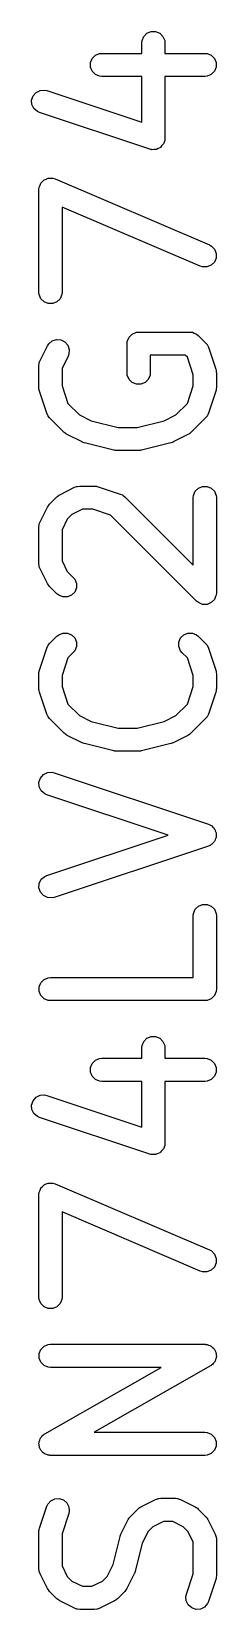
# Model space of a CAD drawing. Header units: inches. Extents: x -0.19 to 2.8, y -2.88 to 1.61.
# Drawn here: x 1.2375 to 1.2846, y 0.7892 to 1.1925 of the extents above; entities that cross this region are included whole.
import ezdxf

# ---------------------------------------------------------------- set-up
doc = ezdxf.new("R2010")
doc.units = ezdxf.units.IN
doc.header["$MEASUREMENT"] = 0
doc.layers.add('BLACK', color=250, linetype='CONTINUOUS')

msp = doc.modelspace()

# ---------------------------------------------------------------- linework, layer by layer
at = {"layer": 'BLACK', "linetype": 'CONTINUOUS'}
for p, q in [((1.26561, 1.18957), (1.26567, 1.19015)), ((1.26567, 1.19015), (1.26611, 1.19121)), ((1.26611, 1.19121), (1.26692, 1.19203)), ((1.26692, 1.19203), (1.26799, 1.19247)), ((1.26799, 1.19247), (1.26914, 1.19247)), ((1.26914, 1.19247), (1.2702, 1.19203)), ((1.2702, 1.19203), (1.27102, 1.19121)), ((1.27102, 1.19121), (1.27146, 1.19015)), ((1.27146, 1.19015), (1.27152, 1.18957)), ((1.25298, 1.18559), (1.2538, 1.1864)), ((1.2538, 1.1864), (1.25486, 1.18685)), ((1.25486, 1.18685), (1.25544, 1.1869)), ((1.25544, 1.1869), (1.26561, 1.1869)), ((1.26561, 1.1869), (1.26561, 1.18957)), ((1.27152, 1.18957), (1.27152, 1.1869)), ((1.27152, 1.1869), (1.28169, 1.1869)), ((1.28169, 1.1869), (1.28226, 1.18685)), ((1.28226, 1.18685), (1.28333, 1.1864)), ((1.28333, 1.1864), (1.28414, 1.18559)), ((1.25254, 1.18453), (1.25298, 1.18559)), ((1.25254, 1.18337), (1.25254, 1.18453)), ((1.25298, 1.18231), (1.25254, 1.18337)), ((1.2538, 1.18149), (1.25298, 1.18231)), ((1.28414, 1.18231), (1.28333, 1.18149)), ((1.28414, 1.18559), (1.28458, 1.18453)), ((1.28458, 1.18337), (1.28414, 1.18231)), ((1.28458, 1.18453), (1.28458, 1.18337)), ((1.25486, 1.18105), (1.2538, 1.18149)), ((1.25544, 1.181), (1.25486, 1.18105)), ((1.26561, 1.181), (1.25544, 1.181)), ((1.26561, 1.1693), (1.26561, 1.181)), ((1.28169, 1.181), (1.27152, 1.181)), ((1.27152, 1.181), (1.27152, 1.1652)), ((1.28226, 1.18105), (1.28169, 1.181)), ((1.28333, 1.18149), (1.28226, 1.18105)), ((1.23751, 1.17495), (1.23788, 1.17604)), ((1.23759, 1.1738), (1.23751, 1.17495)), ((1.23811, 1.17277), (1.23759, 1.1738)), ((1.23788, 1.17604), (1.23863, 1.17691)), ((1.23863, 1.17691), (1.23966, 1.17742)), ((1.23966, 1.17742), (1.24081, 1.17751)), ((1.24081, 1.17751), (1.24137, 1.17738)), ((1.24137, 1.17738), (1.26561, 1.1693)), ((1.23898, 1.17201), (1.23811, 1.17277)), ((1.23951, 1.17177), (1.23898, 1.17201)), ((1.26763, 1.1624), (1.23951, 1.17177)), ((1.26791, 1.16234), (1.26763, 1.1624)), ((1.26799, 1.16231), (1.26791, 1.16234)), ((1.26805, 1.16231), (1.26799, 1.16231)), ((1.26819, 1.16227), (1.26805, 1.16231)), ((1.26866, 1.16231), (1.26819, 1.16227)), ((1.26914, 1.16231), (1.26866, 1.16231)), ((1.26924, 1.16235), (1.26914, 1.16231)), ((1.26934, 1.16235), (1.26924, 1.16235)), ((1.26977, 1.16257), (1.26934, 1.16235)), ((1.2702, 1.16275), (1.26977, 1.16257)), ((1.27028, 1.16282), (1.2702, 1.16275)), ((1.27037, 1.16287), (1.27028, 1.16282)), ((1.27068, 1.16323), (1.27037, 1.16287)), ((1.27102, 1.16356), (1.27068, 1.16323)), ((1.27106, 1.16366), (1.27102, 1.16356)), ((1.27113, 1.16374), (1.27106, 1.16366)), ((1.27128, 1.16419), (1.27113, 1.16374)), ((1.27146, 1.16463), (1.27128, 1.16419)), ((1.27147, 1.16478), (1.27146, 1.16463)), ((1.27149, 1.16483), (1.27147, 1.16478)), ((1.27152, 1.1652), (1.27149, 1.16491)), ((1.27149, 1.16491), (1.27149, 1.16483)), ((1.23965, 1.1532), (1.23986, 1.15372)), ((1.23986, 1.15372), (1.23987, 1.15373)), ((1.23987, 1.15373), (1.23988, 1.15375)), ((1.23988, 1.15375), (1.24028, 1.15414)), ((1.24028, 1.15414), (1.24068, 1.15453)), ((1.24068, 1.15453), (1.24069, 1.15454)), ((1.24069, 1.15454), (1.24071, 1.15455)), ((1.24071, 1.15455), (1.24122, 1.15476)), ((1.24122, 1.15476), (1.24174, 1.15497)), ((1.24174, 1.15497), (1.24176, 1.15497)), ((1.24176, 1.15497), (1.24178, 1.15498)), ((1.24178, 1.15498), (1.24233, 1.15497)), ((1.24233, 1.15497), (1.24289, 1.15497)), ((1.24289, 1.15497), (1.24291, 1.15497)), ((1.24291, 1.15497), (1.24293, 1.15497)), ((1.24293, 1.15497), (1.24348, 1.15479)), ((1.24348, 1.15479), (1.28285, 1.13792)), ((1.23936, 1.15208), (1.23942, 1.15265)), ((1.23936, 1.12583), (1.23936, 1.15208)), ((1.23942, 1.15265), (1.23943, 1.15267)), ((1.23943, 1.15269), (1.23965, 1.1532)), ((1.23943, 1.15267), (1.23943, 1.15269)), ((1.28052, 1.13249), (1.24527, 1.1476)), ((1.24527, 1.1476), (1.24527, 1.12583)), ((1.28285, 1.13792), (1.28336, 1.13764)), ((1.28336, 1.13764), (1.28416, 1.13682)), ((1.28412, 1.13354), (1.2833, 1.13273)), ((1.28457, 1.13459), (1.28412, 1.13354)), ((1.28416, 1.13682), (1.28459, 1.13575)), ((1.28459, 1.13575), (1.28457, 1.13459)), ((1.28107, 1.13232), (1.28052, 1.13249)), ((1.28223, 1.1323), (1.28107, 1.13232)), ((1.2833, 1.13273), (1.28223, 1.1323)), ((1.23942, 1.12526), (1.23936, 1.12583)), ((1.23986, 1.12419), (1.23942, 1.12526)), ((1.24521, 1.12526), (1.24477, 1.12419)), ((1.24527, 1.12583), (1.24521, 1.12526)), ((1.24068, 1.12338), (1.23986, 1.12419)), ((1.24174, 1.12294), (1.24068, 1.12338)), ((1.24289, 1.12294), (1.24174, 1.12294)), ((1.24396, 1.12338), (1.24289, 1.12294)), ((1.24477, 1.12419), (1.24396, 1.12338)), ((1.24186, 1.11264), (1.24273, 1.1134)), ((1.24273, 1.1134), (1.24382, 1.11376)), ((1.24382, 1.11376), (1.24497, 1.11368)), ((1.24497, 1.11368), (1.246, 1.11317)), ((1.246, 1.11317), (1.24676, 1.1123)), ((1.26186, 1.11271), (1.26192, 1.11328)), ((1.26192, 1.11328), (1.26236, 1.11435)), ((1.26236, 1.11435), (1.26317, 1.11516)), ((1.26317, 1.11516), (1.26424, 1.1156)), ((1.26424, 1.1156), (1.26481, 1.11566)), ((1.26481, 1.11566), (1.27794, 1.11566)), ((1.27794, 1.11566), (1.27851, 1.1156)), ((1.27851, 1.1156), (1.27895, 1.11542)), ((1.27895, 1.11542), (1.27958, 1.11516)), ((1.27958, 1.11516), (1.28002, 1.1148)), ((1.28002, 1.1148), (1.2819, 1.11292)), ((1.23967, 1.1084), (1.24155, 1.11215)), ((1.24155, 1.11215), (1.24186, 1.11264)), ((1.24683, 1.10951), (1.24527, 1.10639)), ((1.24676, 1.1123), (1.24712, 1.1112)), ((1.24704, 1.11005), (1.24683, 1.10951)), ((1.24712, 1.1112), (1.24704, 1.11005)), ((1.26186, 1.10521), (1.26186, 1.11271)), ((1.27671, 1.10976), (1.26777, 1.10976)), ((1.26777, 1.10976), (1.26777, 1.10521)), ((1.27723, 1.10924), (1.27671, 1.10976)), ((1.27873, 1.10473), (1.27723, 1.10924)), ((1.2819, 1.11292), (1.28227, 1.11247)), ((1.28227, 1.11247), (1.28231, 1.11238)), ((1.28231, 1.11238), (1.28238, 1.1123)), ((1.28238, 1.1123), (1.28261, 1.11177)), ((1.28261, 1.11177), (1.28449, 1.10614)), ((1.23936, 1.10708), (1.23942, 1.10766)), ((1.23936, 1.10146), (1.23936, 1.10708)), ((1.23942, 1.10766), (1.23946, 1.10776)), ((1.23946, 1.10776), (1.23947, 1.10786)), ((1.23947, 1.10786), (1.23967, 1.1084)), ((1.24527, 1.10639), (1.24527, 1.10194)), ((1.26192, 1.10463), (1.26186, 1.10521)), ((1.26777, 1.10521), (1.26771, 1.10463)), ((1.28449, 1.10614), (1.28455, 1.10586)), ((1.28455, 1.10586), (1.28458, 1.10579)), ((1.28458, 1.10579), (1.28459, 1.10568)), ((1.28459, 1.10568), (1.28462, 1.10558)), ((1.28462, 1.10558), (1.28461, 1.1055)), ((1.28461, 1.1055), (1.28464, 1.10521)), ((1.28464, 1.10521), (1.28464, 1.10146)), ((1.23939, 1.10117), (1.23936, 1.10146)), ((1.23939, 1.10109), (1.23939, 1.10117)), ((1.23941, 1.10099), (1.23939, 1.10109)), ((1.24527, 1.10194), (1.24677, 1.09743)), ((1.26236, 1.10357), (1.26192, 1.10463)), ((1.26317, 1.10275), (1.26236, 1.10357)), ((1.26424, 1.10231), (1.26317, 1.10275)), ((1.26539, 1.10231), (1.26424, 1.10231)), ((1.26645, 1.10275), (1.26539, 1.10231)), ((1.26727, 1.10357), (1.26645, 1.10275)), ((1.26771, 1.10463), (1.26727, 1.10357)), ((1.27723, 1.09743), (1.27873, 1.10194)), ((1.27873, 1.10194), (1.27873, 1.10473)), ((1.28462, 1.10109), (1.28459, 1.10099)), ((1.28464, 1.10146), (1.28461, 1.10117)), ((1.28461, 1.10117), (1.28462, 1.10109)), ((1.23942, 1.10088), (1.23941, 1.10099)), ((1.23945, 1.10081), (1.23942, 1.10088)), ((1.23951, 1.10053), (1.23945, 1.10081)), ((1.24139, 1.0949), (1.23951, 1.10053)), ((1.24677, 1.09743), (1.24969, 1.09451)), ((1.27431, 1.09451), (1.27723, 1.09743)), ((1.28449, 1.10053), (1.28261, 1.0949)), ((1.28455, 1.10081), (1.28449, 1.10053)), ((1.28458, 1.10088), (1.28455, 1.10081)), ((1.28459, 1.10099), (1.28458, 1.10088)), ((1.24163, 1.09437), (1.24139, 1.0949)), ((1.24169, 1.09429), (1.24163, 1.09437)), ((1.24174, 1.0942), (1.24169, 1.09429)), ((1.2421, 1.09375), (1.24174, 1.0942)), ((1.24585, 1.09), (1.2421, 1.09375)), ((1.24969, 1.09451), (1.25272, 1.093)), ((1.25272, 1.093), (1.25955, 1.09129)), ((1.26445, 1.09129), (1.27128, 1.093)), ((1.27128, 1.093), (1.27431, 1.09451)), ((1.2819, 1.09375), (1.27815, 1.09)), ((1.28227, 1.0942), (1.2819, 1.09375)), ((1.28231, 1.09429), (1.28227, 1.0942)), ((1.28238, 1.09437), (1.28231, 1.09429)), ((1.28261, 1.0949), (1.28238, 1.09437)), ((1.24608, 1.08981), (1.24585, 1.09)), ((1.24613, 1.08975), (1.24608, 1.08981)), ((1.24622, 1.0897), (1.24613, 1.08975)), ((1.2463, 1.08963), (1.24622, 1.0897)), ((1.24637, 1.0896), (1.2463, 1.08963)), ((1.24662, 1.08945), (1.24637, 1.0896)), ((1.25037, 1.08757), (1.24662, 1.08945)), ((1.25955, 1.09129), (1.26445, 1.09129)), ((1.27738, 1.08945), (1.27363, 1.08757)), ((1.27763, 1.0896), (1.27738, 1.08945)), ((1.2777, 1.08963), (1.27763, 1.0896)), ((1.27778, 1.0897), (1.2777, 1.08963)), ((1.27787, 1.08975), (1.27778, 1.0897)), ((1.27792, 1.08981), (1.27787, 1.08975)), ((1.27815, 1.09), (1.27792, 1.08981)), ((1.25041, 1.08755), (1.25037, 1.08757)), ((1.25043, 1.08754), (1.25041, 1.08755)), ((1.25067, 1.08746), (1.25043, 1.08754)), ((1.25091, 1.08736), (1.25067, 1.08746)), ((1.25093, 1.08736), (1.25091, 1.08736)), ((1.25097, 1.08735), (1.25093, 1.08736)), ((1.25847, 1.08547), (1.25097, 1.08735)), ((1.25857, 1.08546), (1.25847, 1.08547)), ((1.25861, 1.08544), (1.25857, 1.08546)), ((1.25883, 1.08542), (1.25861, 1.08544)), ((1.25905, 1.08539), (1.25883, 1.08542)), ((1.25909, 1.08539), (1.25905, 1.08539)), ((1.25919, 1.08538), (1.25909, 1.08539)), ((1.26481, 1.08538), (1.25919, 1.08538)), ((1.26491, 1.08539), (1.26481, 1.08538)), ((1.26496, 1.08539), (1.26491, 1.08539)), ((1.26517, 1.08542), (1.26496, 1.08539)), ((1.26539, 1.08544), (1.26517, 1.08542)), ((1.26543, 1.08546), (1.26539, 1.08544)), ((1.26553, 1.08547), (1.26543, 1.08546)), ((1.27303, 1.08735), (1.26553, 1.08547)), ((1.27307, 1.08736), (1.27303, 1.08735)), ((1.27309, 1.08736), (1.27307, 1.08736)), ((1.27333, 1.08746), (1.27309, 1.08736)), ((1.27357, 1.08754), (1.27333, 1.08746)), ((1.27359, 1.08755), (1.27357, 1.08754)), ((1.27363, 1.08757), (1.27359, 1.08755)), ((1.2421, 1.07168), (1.24398, 1.07355)), ((1.24398, 1.07355), (1.2442, 1.07374)), ((1.2442, 1.07374), (1.24425, 1.0738)), ((1.24425, 1.0738), (1.24434, 1.07385)), ((1.24434, 1.07385), (1.24442, 1.07392)), ((1.24442, 1.07392), (1.2445, 1.07395)), ((1.2445, 1.07395), (1.24474, 1.0741)), ((1.24474, 1.0741), (1.24849, 1.07598)), ((1.24849, 1.07598), (1.24903, 1.07619)), ((1.24903, 1.07619), (1.24914, 1.07619)), ((1.24914, 1.07619), (1.24924, 1.07623)), ((1.24924, 1.07623), (1.24981, 1.07629)), ((1.24981, 1.07629), (1.25356, 1.07629)), ((1.25356, 1.07629), (1.25386, 1.07626)), ((1.25386, 1.07626), (1.25393, 1.07627)), ((1.25393, 1.07627), (1.25404, 1.07624)), ((1.25404, 1.07624), (1.25414, 1.07623)), ((1.25414, 1.07623), (1.25421, 1.0762)), ((1.25421, 1.0762), (1.2545, 1.07614)), ((1.2545, 1.07614), (1.26012, 1.07426)), ((1.26012, 1.07426), (1.26065, 1.07403)), ((1.26065, 1.07403), (1.26073, 1.07396)), ((1.26073, 1.07396), (1.26083, 1.07392)), ((1.26083, 1.07392), (1.26128, 1.07355)), ((1.26128, 1.07355), (1.27873, 1.0561)), ((1.27873, 1.07334), (1.27879, 1.07391)), ((1.27873, 1.0561), (1.27873, 1.07334)), ((1.27879, 1.07391), (1.27923, 1.07498)), ((1.27923, 1.07498), (1.28005, 1.07579)), ((1.28005, 1.07579), (1.28111, 1.07623)), ((1.28111, 1.07623), (1.28226, 1.07623)), ((1.28226, 1.07623), (1.28333, 1.07579)), ((1.28333, 1.07579), (1.28414, 1.07498)), ((1.28414, 1.07498), (1.28458, 1.07391)), ((1.28458, 1.07391), (1.28464, 1.07334)), ((1.28464, 1.07334), (1.28464, 1.04897)), ((1.23967, 1.06716), (1.24155, 1.07091)), ((1.24155, 1.07091), (1.24171, 1.07116)), ((1.24171, 1.07116), (1.24174, 1.07123)), ((1.24174, 1.07123), (1.2418, 1.07131)), ((1.2418, 1.07131), (1.24186, 1.0714)), ((1.24186, 1.0714), (1.24192, 1.07145)), ((1.24192, 1.07145), (1.2421, 1.07168)), ((1.24781, 1.06904), (1.24662, 1.06784)), ((1.25051, 1.07039), (1.24781, 1.06904)), ((1.25309, 1.07039), (1.25051, 1.07039)), ((1.25759, 1.06888), (1.25309, 1.07039)), ((1.2796, 1.04688), (1.25759, 1.06888)), ((1.23936, 1.06584), (1.23942, 1.06642)), ((1.23936, 1.05647), (1.23936, 1.06584)), ((1.23942, 1.06642), (1.23946, 1.06651)), ((1.23946, 1.06651), (1.23947, 1.06662)), ((1.23947, 1.06662), (1.23967, 1.06716)), ((1.24662, 1.06784), (1.24527, 1.06514)), ((1.24527, 1.06514), (1.24527, 1.05716)), ((1.24527, 1.05716), (1.24662, 1.05447)), ((1.23942, 1.05589), (1.23936, 1.05647)), ((1.23946, 1.05579), (1.23942, 1.05589)), ((1.23947, 1.05569), (1.23946, 1.05579)), ((1.23967, 1.05515), (1.23947, 1.05569)), ((1.24155, 1.0514), (1.23967, 1.05515)), ((1.24662, 1.05447), (1.24815, 1.05293)), ((1.24815, 1.05293), (1.24852, 1.05248)), ((1.24171, 1.05115), (1.24155, 1.0514)), ((1.24174, 1.05108), (1.24171, 1.05115)), ((1.2418, 1.05099), (1.24174, 1.05108)), ((1.24186, 1.05091), (1.2418, 1.05099)), ((1.24192, 1.05085), (1.24186, 1.05091)), ((1.2421, 1.05063), (1.24192, 1.05085)), ((1.24398, 1.04875), (1.2421, 1.05063)), ((1.24442, 1.04839), (1.24398, 1.04875)), ((1.24852, 1.0492), (1.24771, 1.04839)), ((1.24852, 1.05248), (1.24896, 1.05142)), ((1.24896, 1.05027), (1.24852, 1.0492)), ((1.24896, 1.05142), (1.24896, 1.05027)), ((1.28464, 1.04897), (1.28458, 1.04839)), ((1.24549, 1.04795), (1.24442, 1.04839)), ((1.24664, 1.04795), (1.24549, 1.04795)), ((1.24771, 1.04839), (1.24664, 1.04795)), ((1.28005, 1.04651), (1.2796, 1.04688)), ((1.2808, 1.0462), (1.28005, 1.04651)), ((1.28111, 1.04607), (1.2808, 1.0462)), ((1.28226, 1.04607), (1.28111, 1.04607)), ((1.28111, 1.04607), (1.28111, 1.04607)), ((1.28333, 1.04651), (1.28226, 1.04607)), ((1.28414, 1.04733), (1.28333, 1.04651)), ((1.28445, 1.04808), (1.28414, 1.04733)), ((1.28458, 1.04839), (1.28445, 1.04808)), ((1.2421, 1.03606), (1.24398, 1.03793)), ((1.24398, 1.03793), (1.24442, 1.0383)), ((1.24442, 1.0383), (1.24549, 1.03874)), ((1.24549, 1.03874), (1.24664, 1.03874)), ((1.24664, 1.03874), (1.24771, 1.0383)), ((1.24771, 1.0383), (1.24852, 1.03748)), ((1.24852, 1.03748), (1.24896, 1.03642)), ((1.27504, 1.03642), (1.27548, 1.03748)), ((1.27548, 1.03748), (1.2763, 1.0383)), ((1.2763, 1.0383), (1.27736, 1.03874)), ((1.27736, 1.03874), (1.27851, 1.03874)), ((1.27851, 1.03874), (1.27958, 1.0383)), ((1.27958, 1.0383), (1.28002, 1.03793)), ((1.28002, 1.03793), (1.2819, 1.03606)), ((1.23951, 1.02928), (1.24139, 1.0349)), ((1.24139, 1.0349), (1.24163, 1.03543)), ((1.24163, 1.03543), (1.24169, 1.03551)), ((1.24169, 1.03551), (1.24174, 1.03561)), ((1.24174, 1.03561), (1.2421, 1.03606)), ((1.24815, 1.03376), (1.24677, 1.03237)), ((1.24852, 1.0342), (1.24815, 1.03376)), ((1.24896, 1.03527), (1.24852, 1.0342)), ((1.24896, 1.03642), (1.24896, 1.03527)), ((1.27504, 1.03527), (1.27504, 1.03642)), ((1.27548, 1.0342), (1.27504, 1.03527)), ((1.27585, 1.03376), (1.27548, 1.0342)), ((1.27723, 1.03237), (1.27585, 1.03376)), ((1.2819, 1.03606), (1.28227, 1.03561)), ((1.28227, 1.03561), (1.28231, 1.03551)), ((1.28231, 1.03551), (1.28238, 1.03543)), ((1.28238, 1.03543), (1.28261, 1.0349)), ((1.28261, 1.0349), (1.28449, 1.02928)), ((1.23936, 1.02834), (1.23939, 1.02864)), ((1.23939, 1.02871), (1.23941, 1.02882)), ((1.23939, 1.02864), (1.23939, 1.02871)), ((1.23941, 1.02882), (1.23942, 1.02892)), ((1.23942, 1.02892), (1.23945, 1.02899)), ((1.23945, 1.02899), (1.23951, 1.02928)), ((1.24677, 1.03237), (1.24527, 1.02787)), ((1.27873, 1.02787), (1.27723, 1.03237)), ((1.28449, 1.02928), (1.28455, 1.02899)), ((1.28455, 1.02899), (1.28458, 1.02892)), ((1.28458, 1.02892), (1.28459, 1.02882)), ((1.28459, 1.02882), (1.28462, 1.02871)), ((1.28462, 1.02871), (1.28461, 1.02864)), ((1.28461, 1.02864), (1.28464, 1.02834)), ((1.23936, 1.02459), (1.23936, 1.02834)), ((1.23939, 1.0243), (1.23936, 1.02459)), ((1.24527, 1.02787), (1.24527, 1.02507)), ((1.24527, 1.02507), (1.24677, 1.02057)), ((1.27723, 1.02057), (1.27873, 1.02507)), ((1.27873, 1.02507), (1.27873, 1.02787)), ((1.28464, 1.02459), (1.28461, 1.0243)), ((1.28464, 1.02834), (1.28464, 1.02459)), ((1.23939, 1.02423), (1.23939, 1.0243)), ((1.23941, 1.02412), (1.23939, 1.02423)), ((1.23942, 1.02402), (1.23941, 1.02412)), ((1.23945, 1.02395), (1.23942, 1.02402)), ((1.23951, 1.02366), (1.23945, 1.02395)), ((1.24139, 1.01804), (1.23951, 1.02366)), ((1.24677, 1.02057), (1.24969, 1.01765)), ((1.27431, 1.01765), (1.27723, 1.02057)), ((1.28449, 1.02366), (1.28261, 1.01804)), ((1.28455, 1.02395), (1.28449, 1.02366)), ((1.28458, 1.02402), (1.28455, 1.02395)), ((1.28459, 1.02412), (1.28458, 1.02402)), ((1.28462, 1.02423), (1.28459, 1.02412)), ((1.28461, 1.0243), (1.28462, 1.02423)), ((1.24163, 1.01751), (1.24139, 1.01804)), ((1.24169, 1.01743), (1.24163, 1.01751)), ((1.24174, 1.01733), (1.24169, 1.01743)), ((1.2421, 1.01688), (1.24174, 1.01733)), ((1.24585, 1.01313), (1.2421, 1.01688)), ((1.24969, 1.01765), (1.25272, 1.01613)), ((1.27128, 1.01613), (1.27431, 1.01765)), ((1.2819, 1.01688), (1.27815, 1.01313)), ((1.28227, 1.01733), (1.2819, 1.01688)), ((1.28231, 1.01743), (1.28227, 1.01733)), ((1.28238, 1.01751), (1.28231, 1.01743)), ((1.28261, 1.01804), (1.28238, 1.01751)), ((1.24608, 1.01295), (1.24585, 1.01313)), ((1.24613, 1.01289), (1.24608, 1.01295)), ((1.24622, 1.01283), (1.24613, 1.01289)), ((1.2463, 1.01277), (1.24622, 1.01283)), ((1.24637, 1.01274), (1.2463, 1.01277)), ((1.24662, 1.01258), (1.24637, 1.01274)), ((1.25037, 1.0107), (1.24662, 1.01258)), ((1.25272, 1.01613), (1.25955, 1.01442)), ((1.25955, 1.01442), (1.26445, 1.01442)), ((1.26445, 1.01442), (1.27128, 1.01613)), ((1.27738, 1.01258), (1.27363, 1.0107)), ((1.27763, 1.01274), (1.27738, 1.01258)), ((1.2777, 1.01277), (1.27763, 1.01274)), ((1.27778, 1.01283), (1.2777, 1.01277)), ((1.27787, 1.01289), (1.27778, 1.01283)), ((1.27792, 1.01295), (1.27787, 1.01289)), ((1.27815, 1.01313), (1.27792, 1.01295)), ((1.25041, 1.01069), (1.25037, 1.0107)), ((1.25043, 1.01068), (1.25041, 1.01069)), ((1.25067, 1.01059), (1.25043, 1.01068)), ((1.25091, 1.0105), (1.25067, 1.01059)), ((1.25093, 1.0105), (1.25091, 1.0105)), ((1.25097, 1.01048), (1.25093, 1.0105)), ((1.25847, 1.00861), (1.25097, 1.01048)), ((1.25857, 1.00859), (1.25847, 1.00861)), ((1.25861, 1.00858), (1.25857, 1.00859)), ((1.25883, 1.00855), (1.25861, 1.00858)), ((1.25905, 1.00852), (1.25883, 1.00855)), ((1.25909, 1.00853), (1.25905, 1.00852)), ((1.25919, 1.00852), (1.25909, 1.00853)), ((1.26481, 1.00852), (1.25919, 1.00852)), ((1.26491, 1.00853), (1.26481, 1.00852)), ((1.26496, 1.00852), (1.26491, 1.00853)), ((1.26517, 1.00855), (1.26496, 1.00852)), ((1.26539, 1.00858), (1.26517, 1.00855)), ((1.26543, 1.00859), (1.26539, 1.00858)), ((1.26553, 1.00861), (1.26543, 1.00859)), ((1.27303, 1.01048), (1.26553, 1.00861)), ((1.27307, 1.0105), (1.27303, 1.01048)), ((1.27309, 1.0105), (1.27307, 1.0105)), ((1.27333, 1.01059), (1.27309, 1.0105)), ((1.27357, 1.01068), (1.27333, 1.01059)), ((1.27359, 1.01069), (1.27357, 1.01068)), ((1.27363, 1.0107), (1.27359, 1.01069)), ((1.23939, 1.00059), (1.23975, 1.00168)), ((1.23947, 0.99944), (1.23939, 1.00059)), ((1.23975, 1.00168), (1.24051, 1.00256)), ((1.24051, 1.00256), (1.24154, 1.00307)), ((1.24154, 1.00307), (1.24269, 1.00315)), ((1.24269, 1.00315), (1.24325, 1.00302)), ((1.24325, 1.00302), (1.28262, 0.9899)), ((1.23998, 0.99841), (1.23947, 0.99944)), ((1.24085, 0.99766), (1.23998, 0.99841)), ((1.24138, 0.99742), (1.24085, 0.99766)), ((1.27235, 0.9871), (1.24138, 0.99742)), ((1.28262, 0.9899), (1.28315, 0.98966)), ((1.28315, 0.98966), (1.28331, 0.98953)), ((1.28331, 0.98953), (1.2835, 0.98943)), ((1.2835, 0.98943), (1.28374, 0.98915)), ((1.28374, 0.98915), (1.28402, 0.98891)), ((1.28402, 0.98891), (1.28411, 0.98872)), ((1.28411, 0.98872), (1.28425, 0.98856)), ((1.28425, 0.98856), (1.28437, 0.98821)), ((1.28437, 0.98821), (1.28453, 0.98788)), ((1.24138, 0.97678), (1.27235, 0.9871)), ((1.28262, 0.9843), (1.24325, 0.97117)), ((1.28315, 0.98453), (1.28262, 0.9843)), ((1.28331, 0.98467), (1.28315, 0.98453)), ((1.2835, 0.98477), (1.28331, 0.98467)), ((1.28374, 0.98505), (1.2835, 0.98477)), ((1.28402, 0.98529), (1.28374, 0.98505)), ((1.28411, 0.98548), (1.28402, 0.98529)), ((1.28425, 0.98564), (1.28411, 0.98548)), ((1.28437, 0.98599), (1.28425, 0.98564)), ((1.28453, 0.98632), (1.28437, 0.98599)), ((1.28453, 0.98788), (1.28455, 0.98767)), ((1.28455, 0.98653), (1.28453, 0.98632)), ((1.28455, 0.98767), (1.28462, 0.98747)), ((1.28462, 0.98673), (1.28455, 0.98653)), ((1.28462, 0.98747), (1.28459, 0.9871)), ((1.28459, 0.9871), (1.28462, 0.98673)), ((1.23998, 0.97579), (1.24085, 0.97654)), ((1.24085, 0.97654), (1.24138, 0.97678)), ((1.23939, 0.97361), (1.23947, 0.97476)), ((1.23975, 0.97251), (1.23939, 0.97361)), ((1.23947, 0.97476), (1.23998, 0.97579)), ((1.24051, 0.97164), (1.23975, 0.97251)), ((1.24154, 0.97113), (1.24051, 0.97164)), ((1.24269, 0.97105), (1.24154, 0.97113)), ((1.24325, 0.97117), (1.24269, 0.97105)), ((1.27879, 0.96705), (1.27923, 0.96812)), ((1.27923, 0.96812), (1.28005, 0.96893)), ((1.28005, 0.96893), (1.28111, 0.96937)), ((1.28111, 0.96937), (1.28226, 0.96937)), ((1.28226, 0.96937), (1.28333, 0.96893)), ((1.28333, 0.96893), (1.28414, 0.96812)), ((1.28414, 0.96812), (1.28458, 0.96705)), ((1.27873, 0.96648), (1.27879, 0.96705)), ((1.27873, 0.95068), (1.27873, 0.96648)), ((1.28458, 0.96705), (1.28464, 0.96648)), ((1.28464, 0.96648), (1.28464, 0.94773)), ((1.23942, 0.94831), (1.23986, 0.94937)), ((1.23942, 0.94715), (1.23942, 0.94831)), ((1.23986, 0.94937), (1.24068, 0.95018)), ((1.24068, 0.95018), (1.24174, 0.95063)), ((1.24174, 0.95063), (1.24232, 0.95068)), ((1.24232, 0.95068), (1.27873, 0.95068)), ((1.23986, 0.94609), (1.23942, 0.94715)), ((1.24068, 0.94527), (1.23986, 0.94609)), ((1.24174, 0.94483), (1.24068, 0.94527)), ((1.24232, 0.94478), (1.24174, 0.94483)), ((1.28169, 0.94478), (1.24232, 0.94478)), ((1.28226, 0.94483), (1.28169, 0.94478)), ((1.28333, 0.94527), (1.28226, 0.94483)), ((1.28414, 0.94609), (1.28333, 0.94527)), ((1.28458, 0.94715), (1.28414, 0.94609)), ((1.28464, 0.94773), (1.28458, 0.94715)), ((1.26561, 0.93273), (1.26567, 0.93331)), ((1.26561, 0.93006), (1.26561, 0.93273)), ((1.26567, 0.93331), (1.26611, 0.93437)), ((1.26611, 0.93437), (1.26692, 0.93519)), ((1.26692, 0.93519), (1.26799, 0.93563)), ((1.26799, 0.93563), (1.26914, 0.93563)), ((1.26914, 0.93563), (1.2702, 0.93519)), ((1.2702, 0.93519), (1.27102, 0.93437)), ((1.27102, 0.93437), (1.27146, 0.93331)), ((1.27146, 0.93331), (1.27152, 0.93273)), ((1.27152, 0.93273), (1.27152, 0.93006)), ((1.25254, 0.92768), (1.25298, 0.92875)), ((1.25254, 0.92653), (1.25254, 0.92768)), ((1.25298, 0.92875), (1.2538, 0.92956)), ((1.2538, 0.92956), (1.25486, 0.93)), ((1.25486, 0.93), (1.25544, 0.93006)), ((1.25544, 0.93006), (1.26561, 0.93006)), ((1.27152, 0.93006), (1.28169, 0.93006)), ((1.28169, 0.93006), (1.28226, 0.93)), ((1.28226, 0.93), (1.28333, 0.92956)), ((1.28333, 0.92956), (1.28414, 0.92875)), ((1.28414, 0.92875), (1.28458, 0.92768)), ((1.28458, 0.92768), (1.28458, 0.92653)), ((1.25298, 0.92547), (1.25254, 0.92653)), ((1.2538, 0.92465), (1.25298, 0.92547)), ((1.25486, 0.92421), (1.2538, 0.92465)), ((1.25544, 0.92415), (1.25486, 0.92421)), ((1.26561, 0.92415), (1.25544, 0.92415)), ((1.26561, 0.91246), (1.26561, 0.92415)), ((1.28169, 0.92415), (1.27152, 0.92415)), ((1.27152, 0.92415), (1.27152, 0.90836)), ((1.28226, 0.92421), (1.28169, 0.92415)), ((1.28333, 0.92465), (1.28226, 0.92421)), ((1.28414, 0.92547), (1.28333, 0.92465)), ((1.28458, 0.92653), (1.28414, 0.92547)), ((1.23788, 0.9192), (1.23863, 0.92007)), ((1.23863, 0.92007), (1.23966, 0.92058)), ((1.23966, 0.92058), (1.24081, 0.92066)), ((1.24081, 0.92066), (1.24137, 0.92053)), ((1.24137, 0.92053), (1.26561, 0.91246)), ((1.23751, 0.9181), (1.23788, 0.9192)), ((1.23759, 0.91695), (1.23751, 0.9181)), ((1.23811, 0.91592), (1.23759, 0.91695)), ((1.23898, 0.91517), (1.23811, 0.91592)), ((1.23951, 0.91493), (1.23898, 0.91517)), ((1.26763, 0.90556), (1.23951, 0.91493)), ((1.27146, 0.90778), (1.27128, 0.90735)), ((1.27147, 0.90793), (1.27146, 0.90778)), ((1.27149, 0.90799), (1.27147, 0.90793)), ((1.27152, 0.90836), (1.27149, 0.90807)), ((1.27149, 0.90807), (1.27149, 0.90799)), ((1.26791, 0.90549), (1.26763, 0.90556)), ((1.26799, 0.90546), (1.26791, 0.90549)), ((1.26805, 0.90546), (1.26799, 0.90546)), ((1.26819, 0.90543), (1.26805, 0.90546)), ((1.26866, 0.90546), (1.26819, 0.90543)), ((1.26914, 0.90546), (1.26866, 0.90546)), ((1.26924, 0.9055), (1.26914, 0.90546)), ((1.26934, 0.90551), (1.26924, 0.9055)), ((1.26977, 0.90572), (1.26934, 0.90551)), ((1.2702, 0.9059), (1.26977, 0.90572)), ((1.27028, 0.90598), (1.2702, 0.9059)), ((1.27037, 0.90603), (1.27028, 0.90598)), ((1.27068, 0.90638), (1.27037, 0.90603)), ((1.27102, 0.90672), (1.27068, 0.90638)), ((1.27106, 0.90682), (1.27102, 0.90672)), ((1.27113, 0.9069), (1.27106, 0.90682)), ((1.27128, 0.90735), (1.27113, 0.9069)), ((1.23936, 0.89524), (1.23942, 0.89581)), ((1.23942, 0.89581), (1.23943, 0.89583)), ((1.23943, 0.89585), (1.23965, 0.89636)), ((1.23943, 0.89583), (1.23943, 0.89585)), ((1.23965, 0.89636), (1.23986, 0.89688)), ((1.23986, 0.89688), (1.23987, 0.89689)), ((1.23987, 0.89689), (1.23988, 0.89691)), ((1.23988, 0.89691), (1.24028, 0.8973)), ((1.24028, 0.8973), (1.24068, 0.89769)), ((1.24068, 0.89769), (1.24069, 0.8977)), ((1.24069, 0.8977), (1.24071, 0.89771)), ((1.24071, 0.89771), (1.24122, 0.89792)), ((1.24122, 0.89792), (1.24174, 0.89813)), ((1.24174, 0.89813), (1.24176, 0.89813)), ((1.24176, 0.89813), (1.24178, 0.89814)), ((1.24178, 0.89814), (1.24233, 0.89813)), ((1.24233, 0.89813), (1.24289, 0.89813)), ((1.24289, 0.89813), (1.24291, 0.89812)), ((1.24291, 0.89812), (1.24293, 0.89812)), ((1.24293, 0.89812), (1.24348, 0.89795)), ((1.24348, 0.89795), (1.28285, 0.88108)), ((1.23936, 0.86899), (1.23936, 0.89524)), ((1.28052, 0.87565), (1.24527, 0.89076)), ((1.24527, 0.89076), (1.24527, 0.86899)), ((1.28285, 0.88108), (1.28336, 0.8808)), ((1.28336, 0.8808), (1.28416, 0.87997)), ((1.28416, 0.87997), (1.28459, 0.8789)), ((1.28107, 0.87547), (1.28052, 0.87565)), ((1.28223, 0.87546), (1.28107, 0.87547)), ((1.2833, 0.87589), (1.28223, 0.87546)), ((1.28412, 0.87669), (1.2833, 0.87589)), ((1.28457, 0.87775), (1.28412, 0.87669)), ((1.28459, 0.8789), (1.28457, 0.87775)), ((1.23942, 0.86841), (1.23936, 0.86899)), ((1.23986, 0.86735), (1.23942, 0.86841)), ((1.24068, 0.86653), (1.23986, 0.86735)), ((1.24477, 0.86735), (1.24396, 0.86653)), ((1.24521, 0.86841), (1.24477, 0.86735)), ((1.24527, 0.86899), (1.24521, 0.86841)), ((1.24174, 0.86609), (1.24068, 0.86653)), ((1.24289, 0.86609), (1.24174, 0.86609)), ((1.24396, 0.86653), (1.24289, 0.86609)), ((1.23942, 0.85457), (1.23986, 0.85563)), ((1.23986, 0.85563), (1.24068, 0.85645)), ((1.24068, 0.85645), (1.24174, 0.85689)), ((1.24174, 0.85689), (1.24232, 0.85694)), ((1.24232, 0.85694), (1.28169, 0.85694)), ((1.28169, 0.85694), (1.28183, 0.85693)), ((1.28183, 0.85693), (1.28189, 0.85694)), ((1.28189, 0.85694), (1.28197, 0.85692)), ((1.28197, 0.85692), (1.28226, 0.85689)), ((1.28226, 0.85689), (1.28262, 0.85674)), ((1.28262, 0.85674), (1.283, 0.85663)), ((1.283, 0.85663), (1.28315, 0.85652)), ((1.28315, 0.85652), (1.28333, 0.85645)), ((1.28333, 0.85645), (1.2836, 0.85617)), ((1.2836, 0.85617), (1.28391, 0.85593)), ((1.28391, 0.85593), (1.28401, 0.85576)), ((1.28401, 0.85576), (1.28414, 0.85563)), ((1.28414, 0.85563), (1.28429, 0.85527)), ((1.28429, 0.85527), (1.28449, 0.85493)), ((1.23942, 0.85341), (1.23942, 0.85457)), ((1.23986, 0.85235), (1.23942, 0.85341)), ((1.24068, 0.85154), (1.23986, 0.85235)), ((1.24174, 0.85109), (1.24068, 0.85154)), ((1.24085, 0.83406), (1.27057, 0.85104)), ((1.24232, 0.85104), (1.24174, 0.85109)), ((1.27057, 0.85104), (1.24232, 0.85104)), ((1.28315, 0.85143), (1.25343, 0.83445)), ((1.28327, 0.85151), (1.28315, 0.85143)), ((1.28333, 0.85154), (1.28327, 0.85151)), ((1.28338, 0.85159), (1.28333, 0.85154)), ((1.28362, 0.85176), (1.28338, 0.85159)), ((1.28386, 0.85207), (1.28362, 0.85176)), ((1.28414, 0.85235), (1.28386, 0.85207)), ((1.28421, 0.85252), (1.28414, 0.85235)), ((1.28433, 0.85267), (1.28421, 0.85252)), ((1.28443, 0.85305), (1.28433, 0.85267)), ((1.28458, 0.85341), (1.28443, 0.85305)), ((1.28449, 0.85493), (1.28451, 0.85474)), ((1.28451, 0.85474), (1.28458, 0.85457)), ((1.28458, 0.85457), (1.28458, 0.85417)), ((1.28458, 0.85417), (1.28463, 0.85378)), ((1.28463, 0.85378), (1.28458, 0.8536)), ((1.28458, 0.8536), (1.28458, 0.85341)), ((1.23937, 0.8317), (1.23942, 0.83188)), ((1.23942, 0.83131), (1.23937, 0.8317)), ((1.23942, 0.83207), (1.23957, 0.83243)), ((1.23942, 0.83188), (1.23942, 0.83207)), ((1.23942, 0.83092), (1.23942, 0.83131)), ((1.23949, 0.83074), (1.23942, 0.83092)), ((1.23957, 0.83243), (1.23967, 0.83281)), ((1.23967, 0.83281), (1.23979, 0.83296)), ((1.23979, 0.83296), (1.23986, 0.83313)), ((1.23986, 0.83313), (1.24014, 0.83341)), ((1.24014, 0.83341), (1.24038, 0.83372)), ((1.24038, 0.83372), (1.24062, 0.83389)), ((1.24062, 0.83389), (1.24068, 0.83395)), ((1.24068, 0.83395), (1.24073, 0.83397)), ((1.24073, 0.83397), (1.24085, 0.83406)), ((1.25343, 0.83445), (1.28169, 0.83445)), ((1.28169, 0.83445), (1.28226, 0.83439)), ((1.28226, 0.83439), (1.28333, 0.83395)), ((1.28333, 0.83395), (1.28414, 0.83313)), ((1.28414, 0.83313), (1.28458, 0.83207)), ((1.28458, 0.83092), (1.28414, 0.82985)), ((1.28458, 0.83207), (1.28458, 0.83092)), ((1.23952, 0.83056), (1.23949, 0.83074)), ((1.23971, 0.83022), (1.23952, 0.83056)), ((1.23986, 0.82985), (1.23971, 0.83022)), ((1.23999, 0.82972), (1.23986, 0.82985)), ((1.24009, 0.82956), (1.23999, 0.82972)), ((1.2404, 0.82932), (1.24009, 0.82956)), ((1.24068, 0.82904), (1.2404, 0.82932)), ((1.24085, 0.82897), (1.24068, 0.82904)), ((1.241, 0.82885), (1.24085, 0.82897)), ((1.24138, 0.82875), (1.241, 0.82885)), ((1.24174, 0.8286), (1.24138, 0.82875)), ((1.24203, 0.82857), (1.24174, 0.8286)), ((1.24211, 0.82855), (1.24203, 0.82857)), ((1.24217, 0.82856), (1.24211, 0.82855)), ((1.24232, 0.82854), (1.24217, 0.82856)), ((1.28169, 0.82854), (1.24232, 0.82854)), ((1.28226, 0.8286), (1.28169, 0.82854)), ((1.28333, 0.82904), (1.28226, 0.8286)), ((1.28414, 0.82985), (1.28333, 0.82904)), ((1.23951, 0.80993), (1.24139, 0.81555)), ((1.24139, 0.81555), (1.24163, 0.81608)), ((1.24163, 0.81608), (1.24238, 0.81695)), ((1.24238, 0.81695), (1.24341, 0.81747)), ((1.24341, 0.81747), (1.24456, 0.81755)), ((1.24456, 0.81755), (1.24565, 0.81719)), ((1.24565, 0.81719), (1.24652, 0.81643)), ((1.24652, 0.81643), (1.24704, 0.8154)), ((1.24704, 0.8154), (1.24712, 0.81425)), ((1.26272, 0.81296), (1.2646, 0.81483)), ((1.2646, 0.81483), (1.26483, 0.81502)), ((1.26483, 0.81502), (1.26488, 0.81508)), ((1.26488, 0.81508), (1.26497, 0.81513)), ((1.26497, 0.81513), (1.26505, 0.8152)), ((1.26505, 0.8152), (1.26512, 0.81523)), ((1.26512, 0.81523), (1.26537, 0.81539)), ((1.26537, 0.81539), (1.26912, 0.81726)), ((1.26912, 0.81726), (1.26966, 0.81747)), ((1.26966, 0.81747), (1.26976, 0.81748)), ((1.26976, 0.81748), (1.26986, 0.81752)), ((1.26986, 0.81752), (1.27044, 0.81757)), ((1.27044, 0.81757), (1.27419, 0.81757)), ((1.27419, 0.81757), (1.27476, 0.81752)), ((1.27476, 0.81752), (1.27486, 0.81748)), ((1.27486, 0.81748), (1.27497, 0.81747)), ((1.27497, 0.81747), (1.27551, 0.81726)), ((1.27551, 0.81726), (1.27926, 0.81539)), ((1.27926, 0.81539), (1.2795, 0.81523)), ((1.2795, 0.81523), (1.27958, 0.8152)), ((1.27958, 0.8152), (1.27966, 0.81513)), ((1.27966, 0.81513), (1.27975, 0.81508)), ((1.27975, 0.81508), (1.2798, 0.81502)), ((1.2798, 0.81502), (1.28002, 0.81483)), ((1.28002, 0.81483), (1.2819, 0.81296)), ((1.24699, 0.81369), (1.24527, 0.80852)), ((1.24712, 0.81425), (1.24699, 0.81369)), ((1.2603, 0.80844), (1.26217, 0.81219)), ((1.26217, 0.81219), (1.26233, 0.81244)), ((1.26233, 0.81244), (1.26236, 0.81251)), ((1.26236, 0.81251), (1.26242, 0.81259)), ((1.26242, 0.81259), (1.26248, 0.81268)), ((1.26248, 0.81268), (1.26254, 0.81273)), ((1.26254, 0.81273), (1.26272, 0.81296)), ((1.27113, 0.81167), (1.26844, 0.81032)), ((1.27349, 0.81167), (1.27113, 0.81167)), ((1.27619, 0.81032), (1.27349, 0.81167)), ((1.2819, 0.81296), (1.28208, 0.81273)), ((1.28208, 0.81273), (1.28214, 0.81268)), ((1.28214, 0.81268), (1.2822, 0.81259)), ((1.2822, 0.81259), (1.28227, 0.81251)), ((1.28227, 0.81251), (1.2823, 0.81244)), ((1.2823, 0.81244), (1.28245, 0.81219)), ((1.28245, 0.81219), (1.28433, 0.80844)), ((1.23936, 0.809), (1.23939, 0.80929)), ((1.23936, 0.79962), (1.23936, 0.809)), ((1.23939, 0.80937), (1.23941, 0.80947)), ((1.23939, 0.80929), (1.23939, 0.80937)), ((1.23941, 0.80947), (1.23942, 0.80957)), ((1.23942, 0.80957), (1.23945, 0.80964)), ((1.23945, 0.80964), (1.23951, 0.80993)), ((1.24527, 0.80852), (1.24527, 0.80032)), ((1.25828, 0.80065), (1.26007, 0.80784)), ((1.26007, 0.80784), (1.26009, 0.80788)), ((1.26009, 0.8079), (1.26018, 0.80814)), ((1.26009, 0.80788), (1.26009, 0.8079)), ((1.26018, 0.80814), (1.26027, 0.80838)), ((1.26027, 0.80838), (1.26028, 0.8084)), ((1.26028, 0.8084), (1.2603, 0.80844)), ((1.26724, 0.80912), (1.26572, 0.80609)), ((1.26844, 0.81032), (1.26724, 0.80912)), ((1.27738, 0.80912), (1.27619, 0.81032)), ((1.27873, 0.80642), (1.27738, 0.80912)), ((1.28433, 0.80844), (1.28453, 0.8079)), ((1.28453, 0.8079), (1.28454, 0.8078)), ((1.28454, 0.8078), (1.28458, 0.8077)), ((1.28458, 0.8077), (1.28464, 0.80712)), ((1.28464, 0.80712), (1.28464, 0.79775)), ((1.26572, 0.80609), (1.26393, 0.79891)), ((1.27873, 0.79823), (1.27873, 0.80642)), ((1.23942, 0.79905), (1.23936, 0.79962)), ((1.23946, 0.79895), (1.23942, 0.79905)), ((1.23947, 0.79884), (1.23946, 0.79895)), ((1.23967, 0.7983), (1.23947, 0.79884)), ((1.24527, 0.80032), (1.24662, 0.79762)), ((1.25676, 0.79762), (1.25828, 0.80065)), ((1.26382, 0.7986), (1.26373, 0.79836)), ((1.26391, 0.79884), (1.26382, 0.7986)), ((1.26393, 0.79891), (1.26391, 0.79886)), ((1.26391, 0.79886), (1.26391, 0.79884)), ((1.24155, 0.79455), (1.23967, 0.7983)), ((1.24171, 0.7943), (1.24155, 0.79455)), ((1.24662, 0.79762), (1.24781, 0.79643)), ((1.24781, 0.79643), (1.25051, 0.79508)), ((1.25051, 0.79508), (1.25287, 0.79508)), ((1.25287, 0.79508), (1.25556, 0.79643)), ((1.25556, 0.79643), (1.25676, 0.79762)), ((1.26183, 0.79455), (1.26167, 0.7943)), ((1.2637, 0.7983), (1.26183, 0.79455)), ((1.26372, 0.79834), (1.2637, 0.7983)), ((1.26373, 0.79836), (1.26372, 0.79834)), ((1.27701, 0.79306), (1.27873, 0.79823)), ((1.28449, 0.79681), (1.28261, 0.79119)), ((1.28455, 0.7971), (1.28449, 0.79681)), ((1.28458, 0.79717), (1.28455, 0.7971)), ((1.28459, 0.79728), (1.28458, 0.79717)), ((1.28462, 0.79738), (1.28459, 0.79728)), ((1.28464, 0.79775), (1.28461, 0.79746)), ((1.28461, 0.79746), (1.28462, 0.79738)), ((1.24174, 0.79423), (1.24171, 0.7943)), ((1.2418, 0.79415), (1.24174, 0.79423)), ((1.24186, 0.79406), (1.2418, 0.79415)), ((1.24192, 0.79401), (1.24186, 0.79406)), ((1.2421, 0.79379), (1.24192, 0.79401)), ((1.24398, 0.79191), (1.2421, 0.79379)), ((1.2442, 0.79172), (1.24398, 0.79191)), ((1.24425, 0.79167), (1.2442, 0.79172)), ((1.24434, 0.79161), (1.24425, 0.79167)), ((1.24442, 0.79154), (1.24434, 0.79161)), ((1.2445, 0.79151), (1.24442, 0.79154)), ((1.24474, 0.79136), (1.2445, 0.79151)), ((1.24849, 0.78948), (1.24474, 0.79136)), ((1.25863, 0.79136), (1.25488, 0.78948)), ((1.25888, 0.79151), (1.25863, 0.79136)), ((1.25895, 0.79154), (1.25888, 0.79151)), ((1.25904, 0.79161), (1.25895, 0.79154)), ((1.25912, 0.79167), (1.25904, 0.79161)), ((1.25918, 0.79172), (1.25912, 0.79167)), ((1.2594, 0.79191), (1.25918, 0.79172)), ((1.26128, 0.79379), (1.2594, 0.79191)), ((1.26146, 0.79401), (1.26128, 0.79379)), ((1.26152, 0.79406), (1.26146, 0.79401)), ((1.26158, 0.79415), (1.26152, 0.79406)), ((1.26164, 0.79423), (1.26158, 0.79415)), ((1.26167, 0.7943), (1.26164, 0.79423)), ((1.27688, 0.79249), (1.27701, 0.79306)), ((1.27696, 0.79134), (1.27688, 0.79249)), ((1.27748, 0.79031), (1.27696, 0.79134)), ((1.28238, 0.79066), (1.28162, 0.78979)), ((1.28261, 0.79119), (1.28238, 0.79066)), ((1.24903, 0.78928), (1.24849, 0.78948)), ((1.24914, 0.78927), (1.24903, 0.78928)), ((1.24924, 0.78923), (1.24914, 0.78927)), ((1.24981, 0.78917), (1.24924, 0.78923)), ((1.25356, 0.78917), (1.24981, 0.78917)), ((1.25414, 0.78923), (1.25356, 0.78917)), ((1.25424, 0.78927), (1.25414, 0.78923)), ((1.25434, 0.78928), (1.25424, 0.78927)), ((1.25488, 0.78948), (1.25434, 0.78928)), ((1.27835, 0.78956), (1.27748, 0.79031)), ((1.27944, 0.78919), (1.27835, 0.78956)), ((1.28059, 0.78928), (1.27944, 0.78919)), ((1.28162, 0.78979), (1.28059, 0.78928))]:
    msp.add_line(p, q, dxfattribs=at)

doc.saveas('drawing.dxf')
